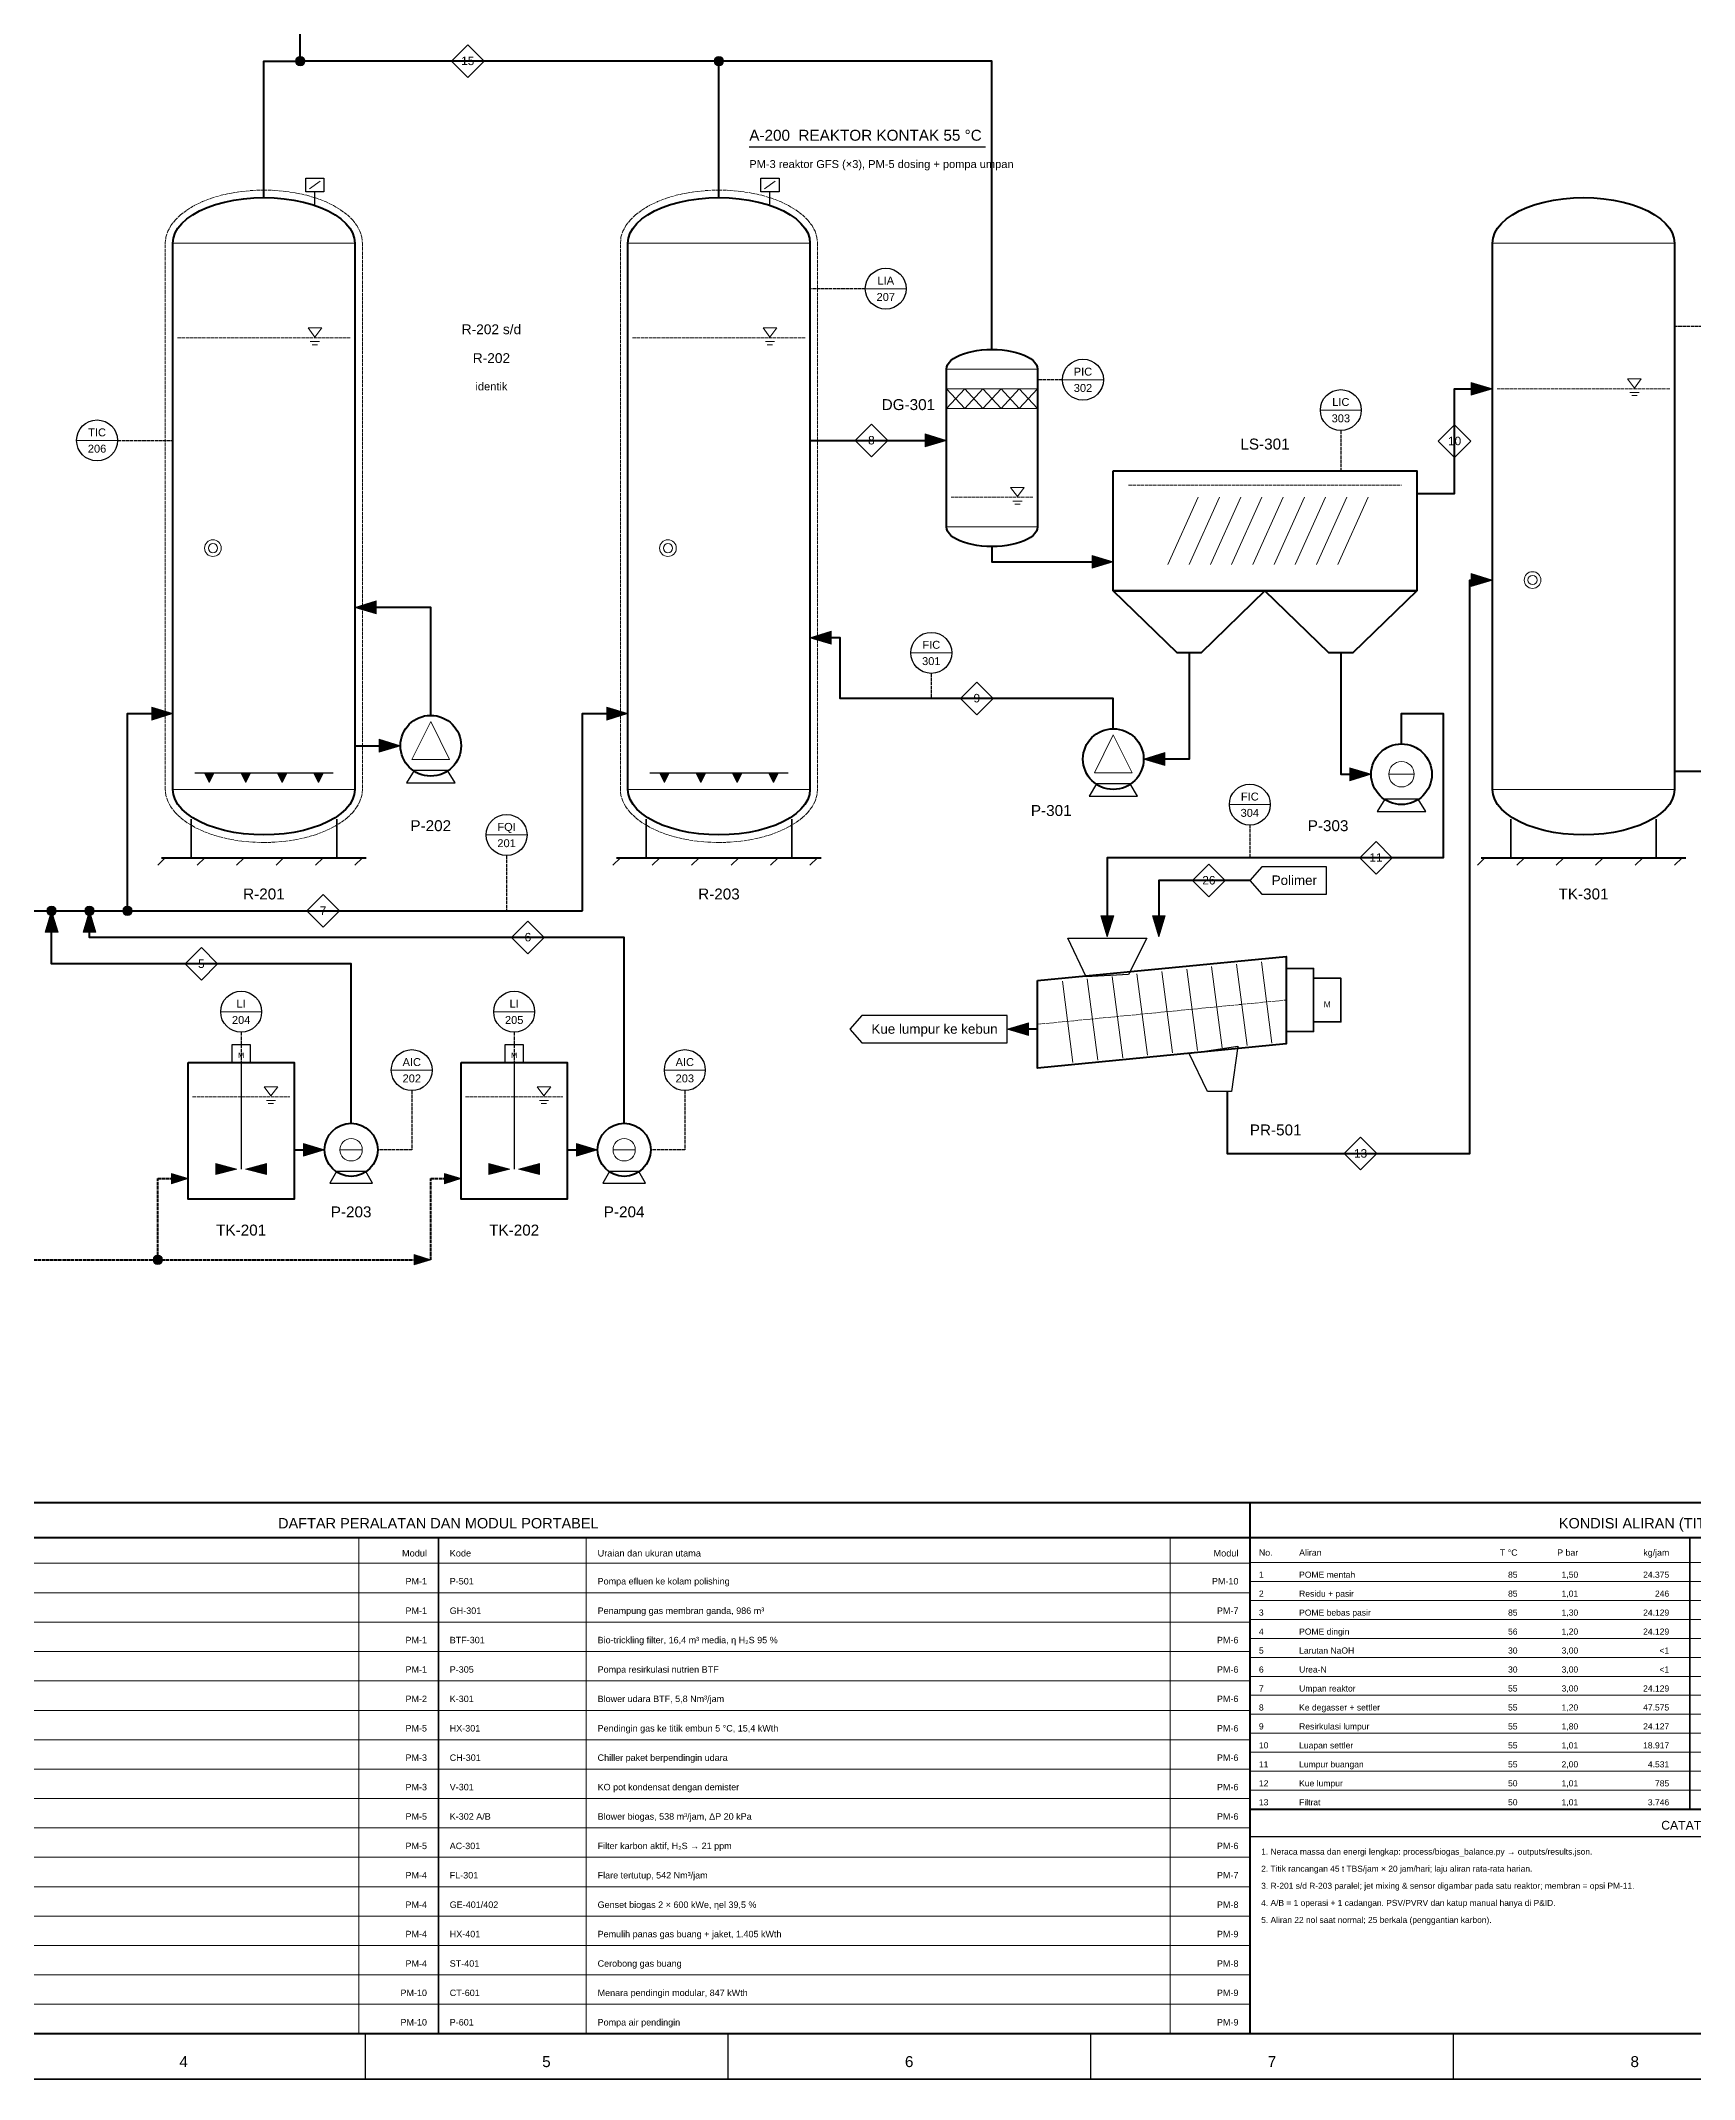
# Model space of a CAD drawing. Header units: millimetres. Extents: x 4 to 590, y 4 to 416.
# Drawn here: x 158.6 to 376.6, y 4 to 272.7 of the extents above; entities that cross this region are included whole.
import ezdxf
from ezdxf.enums import TextEntityAlignment as Align

# ---------------------------------------------------------------- set-up
doc = ezdxf.new("R2010")
doc.units = ezdxf.units.MM
doc.linetypes.add('DASHED', pattern=[1.524, 1.27, -0.254])
for name, color, linetype in [('PFD-BINGKAI', 7, 'Continuous'), ('PFD-INSTRUMEN', 7, 'Continuous'), ('PFD-PERALATAN', 7, 'Continuous'), ('PFD-PROSES', 7, 'Continuous'), ('PFD-SINYAL', 7, 'Continuous'), ('PFD-TABEL', 7, 'Continuous'), ('PFD-TEKS', 7, 'Continuous'), ('PFD-UTILITAS', 8, 'Continuous')]:
    doc.layers.add(name, color=color, linetype=linetype)
doc.styles.add('PFD', font='arial.ttf')

msp = doc.modelspace()

# ---------------------------------------------------------------- hatches: boundary and pattern name
at = {"layer": 'PFD-PERALATAN'}
for points in [[(180.15, 176.2), (181.45, 176.2), (180.8, 174.9)], [(184.95, 176.2), (186.25, 176.2), (185.6, 174.9)], [(189.75, 176.2), (191.05, 176.2), (190.4, 174.9)], [(194.55, 176.2), (195.85, 176.2), (195.2, 174.9)], [(240.15, 176.2), (241.45, 176.2), (240.8, 174.9)], [(244.95, 176.2), (246.25, 176.2), (245.6, 174.9)], [(249.75, 176.2), (251.05, 176.2), (250.4, 174.9)], [(254.55, 176.2), (255.85, 176.2), (255.2, 174.9)], [(181.64, 124.68), (184.44, 123.96), (181.64, 123.24)], [(188.36, 124.68), (185.56, 123.96), (188.36, 123.24)], [(217.64, 124.68), (220.44, 123.96), (217.64, 123.24)], [(224.36, 124.68), (221.56, 123.96), (224.36, 123.24)]]:
    msp.add_hatch(color=7, dxfattribs=at).paths.add_polyline_path(points)
at = {"layer": 'PFD-PROSES'}
h = msp.add_hatch(color=7, dxfattribs=at)
edge = h.paths.add_edge_path()
edge.add_arc((192.8, 270), 0.62, 0, 360)
h = msp.add_hatch(color=7, dxfattribs=at)
edge = h.paths.add_edge_path()
edge.add_arc((248, 270), 0.62, 0, 360)
for points in [[(350, 226.8), (347.2, 225.95), (347.2, 227.65)], [(278, 220), (275.2, 219.15), (275.2, 220.85)], [(300, 204), (297.2, 203.15), (297.2, 204.85)], [(350, 201.6), (347.2, 200.75), (347.2, 202.45)], [(200, 198), (202.8, 198.85), (202.8, 197.15)], [(260, 194), (262.8, 194.85), (262.8, 193.15)], [(176, 184), (173.2, 183.15), (173.2, 184.85)], [(236, 184), (233.2, 183.15), (233.2, 184.85)], [(206, 179.76), (203.2, 178.91), (203.2, 180.61)], [(304, 178), (306.8, 178.85), (306.8, 177.15)], [(334, 176), (331.2, 175.15), (331.2, 176.85)], [(160, 158), (160.85, 155.2), (159.15, 155.2)], [(165, 158), (165.85, 155.2), (164.15, 155.2)], [(299.2, 154.56), (298.35, 157.36), (300.05, 157.36)], [(306, 154.56), (305.15, 157.36), (306.85, 157.36)], [(286, 142.4), (288.8, 143.25), (288.8, 141.55)], [(196, 126.5), (193.2, 125.65), (193.2, 127.35)], [(232, 126.5), (229.2, 125.65), (229.2, 127.35)]]:
    msp.add_hatch(color=7, dxfattribs=at).paths.add_polyline_path(points)
h = msp.add_hatch(color=7, dxfattribs=at)
edge = h.paths.add_edge_path()
edge.add_arc((160, 158), 0.62, 0, 360)
h = msp.add_hatch(color=7, dxfattribs=at)
edge = h.paths.add_edge_path()
edge.add_arc((165, 158), 0.62, 0, 360)
h = msp.add_hatch(color=7, dxfattribs=at)
edge = h.paths.add_edge_path()
edge.add_arc((170, 158), 0.62, 0, 360)
h = msp.add_hatch(color=7, dxfattribs=at)
edge = h.paths.add_edge_path()
edge.add_arc((174, 112), 0.62, 0, 360)
at = {"layer": 'PFD-UTILITAS'}
for points in [[(178, 122.7), (175.8, 122.02), (175.8, 123.38)], [(214, 122.7), (211.8, 122.02), (211.8, 123.38)], [(210, 112), (207.8, 111.32), (207.8, 112.68)]]:
    msp.add_hatch(color=7, dxfattribs=at).paths.add_polyline_path(points)

# ---------------------------------------------------------------- linework, layer by layer
at = {"layer": 'PFD-BINGKAI', "linetype": 'Continuous', "lineweight": 35, "ltscale": 0.35}
msp.add_lwpolyline([(4, 416), (590, 416), (590, 4), (4, 4)], close=True, dxfattribs=at)
at = {"layer": 'PFD-BINGKAI', "linetype": 'Continuous', "lineweight": 80, "ltscale": 0.35}
msp.add_lwpolyline([(10, 410), (584, 410), (584, 10), (10, 10)], close=True, dxfattribs=at)
at = {"layer": 'PFD-BINGKAI', "linetype": 'Continuous', "lineweight": 30, "ltscale": 0.35}
msp.add_lwpolyline([(252, 258.7), (283.14, 258.7)], dxfattribs=at)
at = {"layer": 'PFD-BINGKAI', "linetype": 'Continuous', "lineweight": 80, "ltscale": 0.35}
msp.add_lwpolyline([(10, 80), (584, 80)], dxfattribs=at)
at = {"layer": 'PFD-BINGKAI', "linetype": 'Continuous', "lineweight": 25, "ltscale": 0.35}
for points in [[(201.33, 10), (201.33, 4)], [(249.17, 10), (249.17, 4)], [(297, 10), (297, 4)], [(344.83, 10), (344.83, 4)]]:
    msp.add_lwpolyline(points, dxfattribs=at)
at = {"layer": 'PFD-INSTRUMEN', "linetype": 'Continuous', "lineweight": 20, "ltscale": 0.35}
for points in [[(267.3, 240), (272.7, 240)], [(293.3, 228), (298.7, 228)], [(327.3, 224), (332.7, 224)], [(163.3, 220), (168.7, 220)], [(273.3, 192), (278.7, 192)], [(315.3, 172), (320.7, 172)], [(217.3, 168), (222.7, 168)], [(182.3, 144.7), (187.7, 144.7)], [(218.3, 144.7), (223.7, 144.7)], [(204.8, 137), (210.2, 137)], [(240.8, 137), (246.2, 137)]]:
    msp.add_lwpolyline(points, dxfattribs=at)
at = {"layer": 'PFD-INSTRUMEN', "lineweight": 30}
for centre in [(270, 240), (296, 228), (330, 224), (166, 220), (276, 192), (318, 172), (220, 168), (185, 144.7), (221, 144.7), (207.5, 137), (243.5, 137)]:
    msp.add_circle(centre, 2.7, dxfattribs=at)
at = {"layer": 'PFD-PERALATAN', "linetype": 'DASHED', "lineweight": 15, "ltscale": 0.35}
for points in [[(175, 246), (175.08, 246.78), (175.33, 247.56), (175.73, 248.31), (176.29, 249.04), (176.99, 249.72), (177.84, 250.36), (178.81, 250.95), (179.89, 251.47), (181.08, 251.93), (182.36, 252.31), (183.71, 252.61), (185.11, 252.82), (186.54, 252.96), (188, 253), (189.46, 252.96), (190.89, 252.82), (192.29, 252.61), (193.64, 252.31), (194.92, 251.93), (196.11, 251.47), (197.19, 250.95), (198.16, 250.36), (199.01, 249.72), (199.71, 249.04), (200.27, 248.31), (200.67, 247.56), (200.92, 246.78), (201, 246), (201, 174), (200.92, 173.22), (200.67, 172.44), (200.27, 171.69), (199.71, 170.96), (199.01, 170.28), (198.16, 169.64), (197.19, 169.05), (196.11, 168.53), (194.92, 168.07), (193.64, 167.69), (192.29, 167.39), (190.89, 167.18), (189.46, 167.04), (188, 167), (186.54, 167.04), (185.11, 167.18), (183.71, 167.39), (182.36, 167.69), (181.08, 168.07), (179.89, 168.53), (178.81, 169.05), (177.84, 169.64), (176.99, 170.28), (176.29, 170.96), (175.73, 171.69), (175.33, 172.44), (175.08, 173.22), (175, 174)], [(235, 246), (235.08, 246.78), (235.33, 247.56), (235.73, 248.31), (236.29, 249.04), (236.99, 249.72), (237.84, 250.36), (238.81, 250.95), (239.89, 251.47), (241.08, 251.93), (242.36, 252.31), (243.71, 252.61), (245.11, 252.82), (246.54, 252.96), (248, 253), (249.46, 252.96), (250.89, 252.82), (252.29, 252.61), (253.64, 252.31), (254.92, 251.93), (256.11, 251.47), (257.19, 250.95), (258.16, 250.36), (259.01, 249.72), (259.71, 249.04), (260.27, 248.31), (260.67, 247.56), (260.92, 246.78), (261, 246), (261, 174), (260.92, 173.22), (260.67, 172.44), (260.27, 171.69), (259.71, 170.96), (259.01, 170.28), (258.16, 169.64), (257.19, 169.05), (256.11, 168.53), (254.92, 168.07), (253.64, 167.69), (252.29, 167.39), (250.89, 167.18), (249.46, 167.04), (248, 167), (246.54, 167.04), (245.11, 167.18), (243.71, 167.39), (242.36, 167.69), (241.08, 168.07), (239.89, 168.53), (238.81, 169.05), (237.84, 169.64), (236.99, 170.28), (236.29, 170.96), (235.73, 171.69), (235.33, 172.44), (235.08, 173.22), (235, 174)]]:
    msp.add_lwpolyline(points, close=True, dxfattribs=at)
at = {"layer": 'PFD-PERALATAN', "linetype": 'Continuous', "lineweight": 25, "ltscale": 0.35}
for points in [[(193.52, 254.57), (195.92, 254.57), (195.92, 252.77), (193.52, 252.77)], [(253.52, 254.57), (255.92, 254.57), (255.92, 252.77), (253.52, 252.77)]]:
    msp.add_lwpolyline(points, close=True, dxfattribs=at)
at = {"layer": 'PFD-PERALATAN', "linetype": 'Continuous', "lineweight": 13, "ltscale": 0.35}
for points in [[(194.02, 253.17), (195.42, 254.17)], [(254.02, 253.17), (255.42, 254.17)], [(176, 246), (200, 246)], [(236, 246), (260, 246)], [(350, 246), (374, 246)], [(194.12, 233.02), (195.32, 233.02)], [(194.37, 232.62), (195.07, 232.62)], [(254.12, 233.02), (255.32, 233.02)], [(254.37, 232.62), (255.07, 232.62)], [(278, 229.4), (290, 229.4)], [(278, 226.8), (280.4, 224.2)], [(280.4, 226.8), (278, 224.2)], [(280.4, 226.8), (282.8, 224.2)], [(282.8, 226.8), (280.4, 224.2)], [(282.8, 226.8), (285.2, 224.2)], [(285.2, 226.8), (282.8, 224.2)], [(285.2, 226.8), (287.6, 224.2)], [(287.6, 226.8), (285.2, 224.2)], [(287.6, 226.8), (290, 224.2)], [(290, 226.8), (287.6, 224.2)], [(368.12, 226.3), (369.32, 226.3)], [(368.37, 225.9), (369.07, 225.9)], [(286.76, 212), (287.96, 212)], [(287.01, 211.6), (287.71, 211.6)], [(278, 208.6), (290, 208.6)], [(176, 174), (200, 174)], [(236, 174), (260, 174)], [(350, 174), (374, 174)], [(175, 165), (174, 164)], [(180.2, 165), (179.2, 164)], [(185.4, 165), (184.4, 164)], [(190.6, 165), (189.6, 164)], [(195.8, 165), (194.8, 164)], [(201, 165), (200, 164)], [(235, 165), (234, 164)], [(240.2, 165), (239.2, 164)], [(245.4, 165), (244.4, 164)], [(250.6, 165), (249.6, 164)], [(255.8, 165), (254.8, 164)], [(261, 165), (260, 164)], [(349, 165), (348, 164)], [(354.2, 165), (353.2, 164)], [(359.4, 165), (358.4, 164)], [(364.6, 165), (363.6, 164)], [(369.8, 165), (368.8, 164)], [(375, 165), (374, 164)], [(188.32, 133), (189.52, 133)], [(188.57, 132.6), (189.27, 132.6)], [(224.32, 133), (225.52, 133)], [(224.57, 132.6), (225.27, 132.6)]]:
    msp.add_lwpolyline(points, dxfattribs=at)
at = {"layer": 'PFD-PERALATAN', "linetype": 'Continuous', "lineweight": 30, "ltscale": 0.35}
for points in [[(194.72, 250.97), (194.72, 252.77)], [(254.72, 250.97), (254.72, 252.77)], [(178.88, 176.2), (197.12, 176.2)], [(238.88, 176.2), (257.12, 176.2)], [(185, 138), (185, 123.96)], [(221, 138), (221, 123.96)]]:
    msp.add_lwpolyline(points, dxfattribs=at)
at = {"layer": 'PFD-PERALATAN', "linetype": 'Continuous', "lineweight": 50, "ltscale": 0.35}
for points in [[(176, 246), (176.08, 246.67), (176.3, 247.34), (176.67, 247.98), (177.19, 248.6), (177.84, 249.19), (178.62, 249.74), (179.51, 250.24), (180.52, 250.69), (181.62, 251.08), (182.79, 251.41), (184.04, 251.66), (185.33, 251.85), (186.66, 251.96), (188, 252), (189.34, 251.96), (190.67, 251.85), (191.96, 251.66), (193.21, 251.41), (194.38, 251.08), (195.48, 250.69), (196.49, 250.24), (197.38, 249.74), (198.16, 249.19), (198.81, 248.6), (199.33, 247.98), (199.7, 247.34), (199.92, 246.67), (200, 246), (200, 174), (199.92, 173.33), (199.7, 172.66), (199.33, 172.02), (198.81, 171.4), (198.16, 170.81), (197.38, 170.26), (196.49, 169.76), (195.48, 169.31), (194.38, 168.92), (193.21, 168.59), (191.96, 168.34), (190.67, 168.15), (189.34, 168.04), (188, 168), (186.66, 168.04), (185.33, 168.15), (184.04, 168.34), (182.79, 168.59), (181.62, 168.92), (180.52, 169.31), (179.51, 169.76), (178.62, 170.26), (177.84, 170.81), (177.19, 171.4), (176.67, 172.02), (176.3, 172.66), (176.08, 173.33), (176, 174)], [(236, 246), (236.08, 246.67), (236.3, 247.34), (236.67, 247.98), (237.19, 248.6), (237.84, 249.19), (238.62, 249.74), (239.51, 250.24), (240.52, 250.69), (241.62, 251.08), (242.79, 251.41), (244.04, 251.66), (245.33, 251.85), (246.66, 251.96), (248, 252), (249.34, 251.96), (250.67, 251.85), (251.96, 251.66), (253.21, 251.41), (254.38, 251.08), (255.48, 250.69), (256.49, 250.24), (257.38, 249.74), (258.16, 249.19), (258.81, 248.6), (259.33, 247.98), (259.7, 247.34), (259.92, 246.67), (260, 246), (260, 174), (259.92, 173.33), (259.7, 172.66), (259.33, 172.02), (258.81, 171.4), (258.16, 170.81), (257.38, 170.26), (256.49, 169.76), (255.48, 169.31), (254.38, 168.92), (253.21, 168.59), (251.96, 168.34), (250.67, 168.15), (249.34, 168.04), (248, 168), (246.66, 168.04), (245.33, 168.15), (244.04, 168.34), (242.79, 168.59), (241.62, 168.92), (240.52, 169.31), (239.51, 169.76), (238.62, 170.26), (237.84, 170.81), (237.19, 171.4), (236.67, 172.02), (236.3, 172.66), (236.08, 173.33), (236, 174)], [(350, 246), (350.08, 246.67), (350.3, 247.34), (350.67, 247.98), (351.19, 248.6), (351.84, 249.19), (352.62, 249.74), (353.51, 250.24), (354.52, 250.69), (355.62, 251.08), (356.79, 251.41), (358.04, 251.66), (359.33, 251.85), (360.66, 251.96), (362, 252), (363.34, 251.96), (364.67, 251.85), (365.96, 251.66), (367.21, 251.41), (368.38, 251.08), (369.48, 250.69), (370.49, 250.24), (371.38, 249.74), (372.16, 249.19), (372.81, 248.6), (373.33, 247.98), (373.7, 247.34), (373.92, 246.67), (374, 246), (374, 174), (373.92, 173.33), (373.7, 172.66), (373.33, 172.02), (372.81, 171.4), (372.16, 170.81), (371.38, 170.26), (370.49, 169.76), (369.48, 169.31), (368.38, 168.92), (367.21, 168.59), (365.96, 168.34), (364.67, 168.15), (363.34, 168.04), (362, 168), (360.66, 168.04), (359.33, 168.15), (358.04, 168.34), (356.79, 168.59), (355.62, 168.92), (354.52, 169.31), (353.51, 169.76), (352.62, 170.26), (351.84, 170.81), (351.19, 171.4), (350.67, 172.02), (350.3, 172.66), (350.08, 173.33), (350, 174)], [(278, 229.4), (278.04, 229.69), (278.15, 229.98), (278.34, 230.26), (278.59, 230.53), (278.92, 230.78), (279.31, 231.02), (279.76, 231.24), (280.26, 231.43), (280.81, 231.6), (281.4, 231.74), (282.02, 231.85), (282.66, 231.93), (283.33, 231.98), (284, 232), (284.67, 231.98), (285.34, 231.93), (285.98, 231.85), (286.6, 231.74), (287.19, 231.6), (287.74, 231.43), (288.24, 231.24), (288.69, 231.02), (289.08, 230.78), (289.41, 230.53), (289.66, 230.26), (289.85, 229.98), (289.96, 229.69), (290, 229.4), (290, 208.6), (289.96, 208.31), (289.85, 208.02), (289.66, 207.74), (289.41, 207.47), (289.08, 207.22), (288.69, 206.98), (288.24, 206.76), (287.74, 206.57), (287.19, 206.4), (286.6, 206.26), (285.98, 206.15), (285.34, 206.07), (284.67, 206.02), (284, 206), (283.33, 206.02), (282.66, 206.07), (282.02, 206.15), (281.4, 206.26), (280.81, 206.4), (280.26, 206.57), (279.76, 206.76), (279.31, 206.98), (278.92, 207.22), (278.59, 207.47), (278.34, 207.74), (278.15, 208.02), (278.04, 208.31), (278, 208.6)], [(300, 216), (340, 216), (340, 200.16), (300, 200.16)], [(300, 200.16), (320, 200.16), (311.6, 192), (308.4, 192)], [(320, 200.16), (340, 200.16), (331.6, 192), (328.4, 192)], [(290, 148.8), (322.8, 152), (322.8, 140.48), (290, 137.28)], [(178, 138), (192, 138), (192, 120), (178, 120)], [(214, 138), (228, 138), (228, 120), (214, 120)]]:
    msp.add_lwpolyline(points, close=True, dxfattribs=at)
at = {"layer": 'PFD-PERALATAN', "linetype": 'Continuous', "lineweight": 15, "ltscale": 0.35}
for points in [[(193.82, 234.82), (195.62, 234.82), (194.72, 233.62)], [(253.82, 234.82), (255.62, 234.82), (254.72, 233.62)], [(367.82, 228.1), (369.62, 228.1), (368.72, 226.9)], [(286.46, 213.8), (288.26, 213.8), (287.36, 212.6)], [(180.15, 176.2), (181.45, 176.2), (180.8, 174.9)], [(184.95, 176.2), (186.25, 176.2), (185.6, 174.9)], [(189.75, 176.2), (191.05, 176.2), (190.4, 174.9)], [(194.55, 176.2), (195.85, 176.2), (195.2, 174.9)], [(240.15, 176.2), (241.45, 176.2), (240.8, 174.9)], [(244.95, 176.2), (246.25, 176.2), (245.6, 174.9)], [(249.75, 176.2), (251.05, 176.2), (250.4, 174.9)], [(254.55, 176.2), (255.85, 176.2), (255.2, 174.9)], [(188.02, 134.8), (189.82, 134.8), (188.92, 133.6)], [(224.02, 134.8), (225.82, 134.8), (224.92, 133.6)], [(181.64, 124.68), (184.44, 123.96), (181.64, 123.24)], [(188.36, 124.68), (185.56, 123.96), (188.36, 123.24)], [(217.64, 124.68), (220.44, 123.96), (217.64, 123.24)], [(224.36, 124.68), (221.56, 123.96), (224.36, 123.24)]]:
    msp.add_lwpolyline(points, close=True, dxfattribs=at)
at = {"layer": 'PFD-PERALATAN', "linetype": 'DASHED', "lineweight": 15, "ltscale": 0.35}
for points in [[(176.6, 233.52), (199.4, 233.52)], [(236.6, 233.52), (259.4, 233.52)], [(350.6, 226.8), (373.4, 226.8)], [(278.6, 212.5), (289.4, 212.5)], [(302, 214.1), (338, 214.1)], [(290, 143.04), (322.8, 146.24)], [(178.6, 133.5), (191.4, 133.5)], [(214.6, 133.5), (227.4, 133.5)]]:
    msp.add_lwpolyline(points, dxfattribs=at)
at = {"layer": 'PFD-PERALATAN', "linetype": 'Continuous', "lineweight": 20, "ltscale": 0.35}
for points in [[(278, 226.8), (290, 226.8), (290, 224.2), (278, 224.2)], [(207.52, 177.96), (210, 182.96), (212.48, 177.96)], [(297.52, 176.2), (300, 181.2), (302.48, 176.2)]]:
    msp.add_lwpolyline(points, close=True, dxfattribs=at)
for points in [[(307.2, 203.64), (311.2, 212.52)], [(310, 203.64), (314, 212.52)], [(312.8, 203.64), (316.8, 212.52)], [(315.6, 203.64), (319.6, 212.52)], [(318.4, 203.64), (322.4, 212.52)], [(321.2, 203.64), (325.2, 212.52)], [(324, 203.64), (328, 212.52)], [(326.8, 203.64), (330.8, 212.52)], [(329.6, 203.64), (333.6, 212.52)], [(336.32, 176), (339.68, 176)], [(312.96, 150.64), (314.36, 139.92)], [(316.24, 150.96), (317.64, 140.24)], [(319.52, 151.28), (320.92, 140.56)], [(293.28, 148.72), (294.68, 138)], [(296.56, 149.04), (297.96, 138.32)], [(299.84, 149.36), (301.24, 138.64)], [(303.12, 149.68), (304.52, 138.96)], [(306.4, 150), (307.8, 139.28)], [(309.68, 150.32), (311.08, 139.6)], [(198.03, 126.5), (200.97, 126.5)], [(234.03, 126.5), (236.97, 126.5)]]:
    msp.add_lwpolyline(points, dxfattribs=at)
at = {"layer": 'PFD-PERALATAN', "linetype": 'Continuous', "lineweight": 30, "ltscale": 0.35}
for points in [[(206.8, 174.86), (213.2, 174.86), (212.2, 176.48), (207.8, 176.48)], [(296.8, 173.1), (303.2, 173.1), (302.2, 174.72), (297.8, 174.72)], [(334.8, 171.1), (341.2, 171.1), (340.2, 172.72), (335.8, 172.72)], [(294, 154.4), (304.4, 154.4), (302, 149.6), (296.4, 149.28)], [(183.8, 140.4), (186.2, 140.4), (186.2, 138), (183.8, 138)], [(219.8, 140.4), (222.2, 140.4), (222.2, 138), (219.8, 138)], [(310, 139.2), (316.4, 140.16), (315.6, 134.2), (312.4, 134.2)], [(196.7, 122.1), (202.3, 122.1), (201.43, 123.63), (197.57, 123.63)], [(232.7, 122.1), (238.3, 122.1), (237.43, 123.63), (233.57, 123.63)]]:
    msp.add_lwpolyline(points, close=True, dxfattribs=at)
at = {"layer": 'PFD-PERALATAN', "linetype": 'Continuous', "lineweight": 35, "ltscale": 0.35}
for points in [[(178.4, 170.1), (178.4, 165)], [(197.6, 170.1), (197.6, 165)], [(238.4, 170.1), (238.4, 165)], [(257.6, 170.1), (257.6, 165)], [(352.4, 170.1), (352.4, 165)], [(371.6, 170.1), (371.6, 165)]]:
    msp.add_lwpolyline(points, dxfattribs=at)
at = {"layer": 'PFD-PERALATAN', "linetype": 'Continuous', "lineweight": 60, "ltscale": 0.35}
for points in [[(174.5, 165), (201.5, 165)], [(234.5, 165), (261.5, 165)], [(348.5, 165), (375.5, 165)]]:
    msp.add_lwpolyline(points, dxfattribs=at)
at = {"layer": 'PFD-PERALATAN', "linetype": 'Continuous', "lineweight": 35, "ltscale": 0.35}
for points in [[(322.8, 150.4), (326.4, 150.4), (326.4, 142.08), (322.8, 142.08)], [(326.4, 149.12), (330, 149.12), (330, 143.36), (326.4, 143.36)]]:
    msp.add_lwpolyline(points, close=True, dxfattribs=at)
at = {"layer": 'PFD-PERALATAN', "lineweight": 20}
for centre, radius in [((181.28, 205.8), 1.1), ((241.28, 205.8), 1.1), ((355.28, 201.6), 1.1), ((338, 176), 1.68), ((199.5, 126.5), 1.47), ((235.5, 126.5), 1.47)]:
    msp.add_circle(centre, radius, dxfattribs=at)
at = {"layer": 'PFD-PERALATAN', "lineweight": 13}
for centre in [(181.28, 205.8), (241.28, 205.8), (355.28, 201.6)]:
    msp.add_circle(centre, 0.605, dxfattribs=at)
at = {"layer": 'PFD-PERALATAN', "lineweight": 50}
for centre, radius in [((210, 179.76), 4), ((300, 178), 4), ((338, 176), 4), ((199.5, 126.5), 3.5), ((235.5, 126.5), 3.5)]:
    msp.add_circle(centre, radius, dxfattribs=at)
at = {"layer": 'PFD-PROSES', "linetype": 'Continuous', "lineweight": 70, "ltscale": 0.35}
for points in [[(192.8, 270), (192.8, 281.62)], [(188, 252), (188, 270), (192.8, 270)], [(248, 252), (248, 270), (192.8, 270)], [(284, 232), (284, 270), (248, 270)], [(340, 213), (345, 213), (345, 226.8), (347.62, 226.8)], [(260, 220), (275.62, 220)], [(284, 206), (284, 204), (297.62, 204)], [(315, 134.08), (315, 126), (347, 126), (347, 201.6), (347.62, 201.6)], [(210, 183.76), (210, 198), (202.38, 198)], [(300, 182), (300, 186), (264, 186), (264, 194), (262.38, 194)], [(310, 192), (310, 178), (306.38, 178)], [(330, 192), (330, 176), (331.62, 176)], [(170, 158), (170, 184), (173.62, 184)], [(230, 158), (230, 184), (233.62, 184)], [(338, 180), (338, 184), (343.5, 184), (343.5, 165), (299.2, 165), (299.2, 156.94)], [(200, 179.76), (203.62, 179.76)], [(374, 176.4), (377.62, 176.4)], [(318, 162), (306, 162), (306, 156.94)], [(154, 154), (154, 158), (230, 158)], [(199.5, 130), (199.5, 151), (160, 151), (160, 155.62)], [(235.5, 130), (235.5, 154.5), (165, 154.5), (165, 155.62)], [(290, 142.4), (288.38, 142.4)], [(192, 126.5), (193.62, 126.5)], [(228, 126.5), (229.62, 126.5)]]:
    msp.add_lwpolyline(points, dxfattribs=at)
at = {"layer": 'PFD-PROSES', "linetype": 'Continuous', "lineweight": 5, "ltscale": 0.35}
for points in [[(350, 226.8), (347.2, 225.95), (347.2, 227.65)], [(278, 220), (275.2, 219.15), (275.2, 220.85)], [(300, 204), (297.2, 203.15), (297.2, 204.85)], [(350, 201.6), (347.2, 200.75), (347.2, 202.45)], [(200, 198), (202.8, 198.85), (202.8, 197.15)], [(260, 194), (262.8, 194.85), (262.8, 193.15)], [(176, 184), (173.2, 183.15), (173.2, 184.85)], [(236, 184), (233.2, 183.15), (233.2, 184.85)], [(206, 179.76), (203.2, 178.91), (203.2, 180.61)], [(304, 178), (306.8, 178.85), (306.8, 177.15)], [(334, 176), (331.2, 175.15), (331.2, 176.85)], [(160, 158), (160.85, 155.2), (159.15, 155.2)], [(165, 158), (165.85, 155.2), (164.15, 155.2)], [(299.2, 154.56), (298.35, 157.36), (300.05, 157.36)], [(306, 154.56), (305.15, 157.36), (306.85, 157.36)], [(286, 142.4), (288.8, 143.25), (288.8, 141.55)], [(196, 126.5), (193.2, 125.65), (193.2, 127.35)], [(232, 126.5), (229.2, 125.65), (229.2, 127.35)]]:
    msp.add_lwpolyline(points, close=True, dxfattribs=at)
at = {"layer": 'PFD-PROSES', "lineweight": 5}
for centre in [(192.8, 270), (248, 270), (160, 158), (165, 158), (170, 158), (174, 112)]:
    msp.add_circle(centre, 0.62, dxfattribs=at)
at = {"layer": 'PFD-SINYAL', "linetype": 'DASHED', "lineweight": 25, "ltscale": 0.35}
for points in [[(267.3, 240), (260, 240)], [(379.3, 235), (374, 235)], [(293.3, 228), (290, 228)], [(330, 221.3), (330, 216)], [(168.7, 220), (176, 220)], [(276, 189.3), (276, 186)], [(318, 169.3), (318, 165)], [(220, 165.3), (220, 158)], [(185, 142), (185, 138)], [(221, 142), (221, 138)], [(207.5, 134.3), (207.5, 126.5), (203, 126.5)], [(243.5, 134.3), (243.5, 126.5), (239, 126.5)]]:
    msp.add_lwpolyline(points, dxfattribs=at)
at = {"layer": 'PFD-TABEL', "linetype": 'Continuous', "lineweight": 60, "ltscale": 0.35}
msp.add_lwpolyline([(318, 80), (318, 10)], dxfattribs=at)
at = {"layer": 'PFD-TABEL', "linetype": 'Continuous', "lineweight": 40, "ltscale": 0.35}
for points in [[(104, 75.4), (318, 75.4)], [(318, 75.4), (434, 75.4)], [(318, 39.6), (434, 39.6)]]:
    msp.add_lwpolyline(points, dxfattribs=at)
at = {"layer": 'PFD-TABEL', "linetype": 'Continuous', "lineweight": 15, "ltscale": 0.35}
for points in [[(200.5, 75.4), (200.5, 10)], [(230.5, 75.4), (230.5, 10)], [(307.5, 75.4), (307.5, 10)]]:
    msp.add_lwpolyline(points, dxfattribs=at)
at = {"layer": 'PFD-TABEL', "linetype": 'Continuous', "lineweight": 35, "ltscale": 0.35}
for points in [[(211, 75.4), (211, 10)], [(376, 75.4), (376, 39.6)]]:
    msp.add_lwpolyline(points, dxfattribs=at)
at = {"layer": 'PFD-TABEL', "linetype": 'Continuous', "lineweight": 9, "ltscale": 0.35}
for points in [[(104, 72), (211, 72)], [(211, 72), (318, 72)], [(318, 72.1), (376, 72.1)], [(376, 72.1), (434, 72.1)], [(104, 68.12), (211, 68.12)], [(211, 68.12), (318, 68.12)], [(318, 69.6), (376, 69.6)], [(376, 69.6), (434, 69.6)], [(318, 67.1), (376, 67.1)], [(318, 64.6), (376, 64.6)], [(376, 67.1), (434, 67.1)], [(376, 64.6), (434, 64.6)], [(104, 64.25), (211, 64.25)], [(211, 64.25), (318, 64.25)], [(318, 62.1), (376, 62.1)], [(376, 62.1), (434, 62.1)], [(104, 60.38), (211, 60.38)], [(211, 60.38), (318, 60.38)], [(318, 59.6), (376, 59.6)], [(376, 59.6), (434, 59.6)], [(104, 56.5), (211, 56.5)], [(211, 56.5), (318, 56.5)], [(318, 57.1), (376, 57.1)], [(376, 57.1), (434, 57.1)], [(318, 54.6), (376, 54.6)], [(376, 54.6), (434, 54.6)], [(104, 52.62), (211, 52.62)], [(211, 52.62), (318, 52.62)], [(318, 52.1), (376, 52.1)], [(376, 52.1), (434, 52.1)], [(104, 48.75), (211, 48.75)], [(211, 48.75), (318, 48.75)], [(318, 49.6), (376, 49.6)], [(376, 49.6), (434, 49.6)], [(318, 47.1), (376, 47.1)], [(376, 47.1), (434, 47.1)], [(104, 44.88), (211, 44.88)], [(211, 44.88), (318, 44.88)], [(318, 44.6), (376, 44.6)], [(376, 44.6), (434, 44.6)], [(104, 41), (211, 41)], [(211, 41), (318, 41)], [(318, 42.1), (376, 42.1)], [(376, 42.1), (434, 42.1)], [(104, 37.12), (211, 37.12)], [(211, 37.12), (318, 37.12)], [(104, 33.25), (211, 33.25)], [(211, 33.25), (318, 33.25)], [(104, 29.38), (211, 29.38)], [(211, 29.38), (318, 29.38)], [(104, 25.5), (211, 25.5)], [(211, 25.5), (318, 25.5)], [(104, 21.62), (211, 21.62)], [(211, 21.62), (318, 21.62)], [(104, 17.75), (211, 17.75)], [(211, 17.75), (318, 17.75)], [(104, 13.88), (211, 13.88)], [(211, 13.88), (318, 13.88)]]:
    msp.add_lwpolyline(points, dxfattribs=at)
at = {"layer": 'PFD-TABEL', "linetype": 'Continuous', "lineweight": 30, "ltscale": 0.35}
msp.add_lwpolyline([(318, 36), (434, 36)], dxfattribs=at)
at = {"layer": 'PFD-TEKS', "linetype": 'Continuous', "lineweight": 30, "ltscale": 0.35}
for points in [[(214.88, 272.15), (217.03, 270), (214.88, 267.85), (212.73, 270)], [(268.1, 222.15), (270.25, 220), (268.1, 217.85), (265.95, 220)], [(345, 222.05), (347.15, 219.9), (345, 217.75), (342.85, 219.9)], [(282, 188.15), (284.15, 186), (282, 183.85), (279.85, 186)], [(334.64, 167.15), (336.79, 165), (334.64, 162.85), (332.49, 165)], [(312.6, 164.15), (314.75, 162), (312.6, 159.85), (310.45, 162)], [(328.13, 163.8), (319.6, 163.8), (318, 162), (319.6, 160.2), (328.13, 160.2)], [(195.8, 160.15), (197.95, 158), (195.8, 155.85), (193.65, 158)], [(222.81, 156.65), (224.96, 154.5), (222.81, 152.35), (220.66, 154.5)], [(179.75, 153.15), (181.9, 151), (179.75, 148.85), (177.6, 151)], [(286, 144.2), (266.86, 144.2), (265.26, 142.4), (266.86, 140.6), (286, 140.6)], [(332.6, 128.15), (334.75, 126), (332.6, 123.85), (330.45, 126)]]:
    msp.add_lwpolyline(points, close=True, dxfattribs=at)
at = {"layer": 'PFD-UTILITAS', "linetype": 'DASHED', "lineweight": 40, "ltscale": 0.35}
for points in [[(174, 112), (174, 122.7), (176.13, 122.7)], [(210, 112), (210, 122.7), (212.13, 122.7)], [(40, 112), (208.13, 112)]]:
    msp.add_lwpolyline(points, dxfattribs=at)
at = {"layer": 'PFD-UTILITAS', "linetype": 'Continuous', "lineweight": 5, "ltscale": 0.35}
for points in [[(178, 122.7), (175.8, 122.02), (175.8, 123.38)], [(214, 122.7), (211.8, 122.02), (211.8, 123.38)], [(210, 112), (207.8, 111.32), (207.8, 112.68)]]:
    msp.add_lwpolyline(points, close=True, dxfattribs=at)

# ---------------------------------------------------------------- texts
at = {"layer": 'PFD-BINGKAI', "style": 'PFD'}
for s, height, p in [('A-200  REAKTOR KONTAK 55 °C', 1.44, (252, 259.5)), ('PM-3 reaktor GFS (×3), PM-5 dosing + pompa umpan', 1.044, (252, 255.9))]:
    msp.add_text(s, height=height, dxfattribs=at).set_placement(p)
for s, p in [('4', (177.42, 5.6)), ('5', (225.25, 5.6)), ('6', (273.08, 5.6)), ('7', (320.92, 5.6)), ('8', (368.75, 5.6))]:
    msp.add_text(s, height=1.44, dxfattribs=at).set_placement(p, align=Align.CENTER)
at = {"layer": 'PFD-INSTRUMEN', "style": 'PFD'}
for s, p in [('207', (270, 238.39)), ('LIA', (270, 240.54)), ('PIC', (296, 228.54)), ('302', (296, 226.39)), ('303', (330, 222.39)), ('LIC', (330, 224.54)), ('TIC', (166, 220.54)), ('206', (166, 218.39)), ('FIC', (276, 192.54)), ('301', (276, 190.39)), ('FIC', (318, 172.54)), ('FQI', (220, 168.54)), ('304', (318, 170.39)), ('201', (220, 166.39)), ('LI', (185, 145.24)), ('LI', (221, 145.24)), ('204', (185, 143.09)), ('205', (221, 143.09)), ('AIC', (207.5, 137.54)), ('AIC', (243.5, 137.54)), ('202', (207.5, 135.39)), ('203', (243.5, 135.39))]:
    msp.add_text(s, height=1.044, dxfattribs=at).set_placement(p, align=Align.CENTER)
at = {"layer": 'PFD-TABEL', "style": 'PFD'}
for s, height, p in [('DAFTAR PERALATAN DAN MODUL PORTABEL', 1.368, (211, 76.6)), ('KONDISI ALIRAN (TITIK RANCANGAN)', 1.368, (376, 76.6)), ('CATATAN', 1.152, (376, 36.9))]:
    msp.add_text(s, height=height, dxfattribs=at).set_placement(p, align=Align.CENTER)
for s, height, p in [('Modul', 0.864, (209.5, 72.9)), ('Modul', 0.864, (316.5, 72.9)), ('T °C', 0.828, (353.3, 73)), ('P bar', 0.828, (361.3, 73)), ('kg/jam', 0.828, (373.3, 73)), ('PM-1', 0.85, (209.5, 69.21)), ('PM-10', 0.85, (316.5, 69.21)), ('85', 0.806, (353.3, 70.1)), ('1,50', 0.806, (361.3, 70.1)), ('24.375', 0.806, (373.3, 70.1)), ('85', 0.806, (353.3, 67.6)), ('1,01', 0.806, (361.3, 67.6)), ('246', 0.806, (373.3, 67.6)), ('PM-1', 0.85, (209.5, 65.33)), ('PM-7', 0.85, (316.5, 65.33)), ('85', 0.806, (353.3, 65.1)), ('1,30', 0.806, (361.3, 65.1)), ('24.129', 0.806, (373.3, 65.1)), ('PM-1', 0.85, (209.5, 61.46)), ('PM-6', 0.85, (316.5, 61.46)), ('56', 0.806, (353.3, 62.6)), ('1,20', 0.806, (361.3, 62.6)), ('24.129', 0.806, (373.3, 62.6)), ('30', 0.806, (353.3, 60.1)), ('3,00', 0.806, (361.3, 60.1)), ('<1', 0.806, (373.3, 60.1)), ('PM-1', 0.85, (209.5, 57.58)), ('PM-6', 0.85, (316.5, 57.58)), ('30', 0.806, (353.3, 57.6)), ('3,00', 0.806, (361.3, 57.6)), ('<1', 0.806, (373.3, 57.6)), ('PM-2', 0.85, (209.5, 53.71)), ('PM-6', 0.85, (316.5, 53.71)), ('55', 0.806, (353.3, 55.1)), ('3,00', 0.806, (361.3, 55.1)), ('24.129', 0.806, (373.3, 55.1)), ('55', 0.806, (353.3, 52.6)), ('1,20', 0.806, (361.3, 52.6)), ('47.575', 0.806, (373.3, 52.6)), ('PM-5', 0.85, (209.5, 49.83)), ('PM-6', 0.85, (316.5, 49.83)), ('55', 0.806, (353.3, 50.1)), ('55', 0.806, (353.3, 47.6)), ('1,80', 0.806, (361.3, 50.1)), ('1,01', 0.806, (361.3, 47.6)), ('24.127', 0.806, (373.3, 50.1)), ('18.917', 0.806, (373.3, 47.6)), ('PM-3', 0.85, (209.5, 45.96)), ('PM-6', 0.85, (316.5, 45.96)), ('55', 0.806, (353.3, 45.1)), ('2,00', 0.806, (361.3, 45.1)), ('4.531', 0.806, (373.3, 45.1)), ('50', 0.806, (353.3, 42.6)), ('1,01', 0.806, (361.3, 42.6)), ('785', 0.806, (373.3, 42.6)), ('PM-3', 0.85, (209.5, 42.08)), ('PM-6', 0.85, (316.5, 42.08)), ('50', 0.806, (353.3, 40.1)), ('1,01', 0.806, (361.3, 40.1)), ('3.746', 0.806, (373.3, 40.1)), ('PM-5', 0.85, (209.5, 38.21)), ('PM-6', 0.85, (316.5, 38.21)), ('PM-5', 0.85, (209.5, 34.33)), ('PM-6', 0.85, (316.5, 34.33)), ('PM-4', 0.85, (209.5, 30.46)), ('PM-7', 0.85, (316.5, 30.46)), ('PM-4', 0.85, (209.5, 26.58)), ('PM-8', 0.85, (316.5, 26.58)), ('PM-4', 0.85, (209.5, 22.71)), ('PM-9', 0.85, (316.5, 22.71)), ('PM-4', 0.85, (209.5, 18.83)), ('PM-8', 0.85, (316.5, 18.83)), ('PM-10', 0.85, (209.5, 14.96)), ('PM-9', 0.85, (316.5, 14.96)), ('PM-10', 0.85, (209.5, 11.08)), ('PM-9', 0.85, (316.5, 11.08))]:
    msp.add_text(s, height=height, dxfattribs=at).set_placement(p, align=Align.RIGHT)
for s, height, p in [('Kode', 0.864, (212.5, 72.9)), ('Uraian dan ukuran utama', 0.864, (232, 72.9)), ('No.', 0.828, (319.2, 73)), ('Aliran', 0.828, (324.5, 73)), ('P-501', 0.85, (212.5, 69.21)), ('Pompa efluen ke kolam polishing', 0.8496, (232, 69.21)), ('1', 0.806, (319.2, 70.1)), ('POME mentah', 0.8064, (324.5, 70.1)), ('2', 0.806, (319.2, 67.6)), ('Residu + pasir', 0.8064, (324.5, 67.6)), ('GH-301', 0.85, (212.5, 65.33)), ('Penampung gas membran ganda, 986 m³', 0.8496, (232, 65.33)), ('3', 0.806, (319.2, 65.1)), ('POME bebas pasir', 0.8064, (324.5, 65.1)), ('BTF-301', 0.85, (212.5, 61.46)), ('Bio-trickling filter, 16,4 m³ media, η H₂S 95 %', 0.8496, (232, 61.46)), ('4', 0.806, (319.2, 62.6)), ('POME dingin', 0.8064, (324.5, 62.6)), ('5', 0.806, (319.2, 60.1)), ('Larutan NaOH', 0.8064, (324.5, 60.1)), ('P-305', 0.85, (212.5, 57.58)), ('Pompa resirkulasi nutrien BTF', 0.8496, (232, 57.58)), ('6', 0.806, (319.2, 57.6)), ('Urea-N', 0.806, (324.5, 57.6)), ('K-301', 0.85, (212.5, 53.71)), ('Blower udara BTF, 5,8 Nm³/jam', 0.8496, (232, 53.71)), ('7', 0.806, (319.2, 55.1)), ('Umpan reaktor', 0.8064, (324.5, 55.1)), ('8', 0.806, (319.2, 52.6)), ('Ke degasser + settler', 0.8064, (324.5, 52.6)), ('HX-301', 0.85, (212.5, 49.83)), ('Pendingin gas ke titik embun 5 °C, 15,4 kWth', 0.8496, (232, 49.83)), ('9', 0.806, (319.2, 50.1)), ('10', 0.806, (319.2, 47.6)), ('Resirkulasi lumpur', 0.8064, (324.5, 50.1)), ('Luapan settler', 0.8064, (324.5, 47.6)), ('CH-301', 0.85, (212.5, 45.96)), ('Chiller paket berpendingin udara', 0.8496, (232, 45.96)), ('11', 0.806, (319.2, 45.1)), ('Lumpur buangan', 0.8064, (324.5, 45.1)), ('12', 0.806, (319.2, 42.6)), ('Kue lumpur', 0.806, (324.5, 42.6)), ('V-301', 0.85, (212.5, 42.08)), ('KO pot kondensat dengan demister', 0.8496, (232, 42.08)), ('13', 0.806, (319.2, 40.1)), ('Filtrat', 0.806, (324.5, 40.1)), ('K-302 A/B', 0.85, (212.5, 38.21)), ('Blower biogas, 538 m³/jam, ΔP 20 kPa', 0.8496, (232, 38.21)), ('AC-301', 0.85, (212.5, 34.33)), ('Filter karbon aktif, H₂S → 21 ppm', 0.8496, (232, 34.33)), ('1. Neraca massa dan energi lengkap: process/biogas_balance.py → outputs/results.json.', 0.792, (319.5, 33.6)), ('FL-301', 0.85, (212.5, 30.46)), ('Flare tertutup, 542 Nm³/jam', 0.8496, (232, 30.46)), ('3. R-201 s/d R-203 paralel; jet mixing & sensor digambar pada satu reaktor; membran = opsi PM-11.', 0.792, (319.5, 29.1)), ('2. Titik rancangan 45 t TBS/jam × 20 jam/hari; laju aliran rata-rata harian.', 0.792, (319.5, 31.35)), ('GE-401/402', 0.85, (212.5, 26.58)), ('Genset biogas 2 × 600 kWe, ηel 39,5 %', 0.8496, (232, 26.58)), ('4. A/B = 1 operasi + 1 cadangan. PSV/PVRV dan katup manual hanya di P&ID.', 0.792, (319.5, 26.85)), ('5. Aliran 22 nol saat normal; 25 berkala (penggantian karbon).', 0.792, (319.5, 24.6)), ('HX-401', 0.85, (212.5, 22.71)), ('Pemulih panas gas buang + jaket, 1.405 kWth', 0.8496, (232, 22.71)), ('ST-401', 0.85, (212.5, 18.83)), ('Cerobong gas buang', 0.8496, (232, 18.83)), ('CT-601', 0.85, (212.5, 14.96)), ('Menara pendingin modular, 847 kWth', 0.8496, (232, 14.96)), ('P-601', 0.85, (212.5, 11.08)), ('Pompa air pendingin', 0.8496, (232, 11.08))]:
    msp.add_text(s, height=height, dxfattribs=at).set_placement(p)
at = {"layer": 'PFD-TEKS', "style": 'PFD'}
for s, height, p in [('15', 1.116, (214.88, 269.47)), ('R-202 s/d', 1.296, (218, 234)), ('R-202', 1.296, (218, 230.2)), ('identik', 1.044, (218, 226.6)), ('8', 1.12, (268.1, 219.47)), ('10', 1.116, (345, 219.37)), ('LS-301', 1.44, (320, 218.8)), ('9', 1.12, (282, 185.47)), ('P-202', 1.44, (210, 168.5)), ('11', 1.116, (334.64, 164.47)), ('26', 1.116, (312.6, 161.47)), ('Polimer', 1.26, (323.87, 161.4)), ('R-201', 1.44, (188, 159.5)), ('7', 1.12, (195.8, 157.47)), ('R-203', 1.44, (248, 159.5)), ('TK-301', 1.44, (362, 159.5)), ('6', 1.12, (222.81, 153.97)), ('5', 1.12, (179.75, 150.47)), ('M', 0.792, (328.2, 145.28)), ('Kue lumpur ke kebun', 1.26, (276.43, 141.8)), ('M', 0.72, (185, 138.6)), ('M', 0.72, (221, 138.6)), ('13', 1.116, (332.6, 125.47)), ('P-203', 1.44, (199.5, 117.6)), ('P-204', 1.44, (235.5, 117.6)), ('TK-201', 1.44, (185, 115.2)), ('TK-202', 1.44, (221, 115.2))]:
    msp.add_text(s, height=height, dxfattribs=at).set_placement(p, align=Align.CENTER)
for s, p in [('DG-301', (276.5, 224)), ('P-301', (294.5, 170.5)), ('P-303', (331, 168.5))]:
    msp.add_text(s, height=1.44, dxfattribs=at).set_placement(p, align=Align.RIGHT)
msp.add_text('PR-501', height=1.44, dxfattribs=at).set_placement((318, 128.4))

doc.saveas('drawing.dxf')
